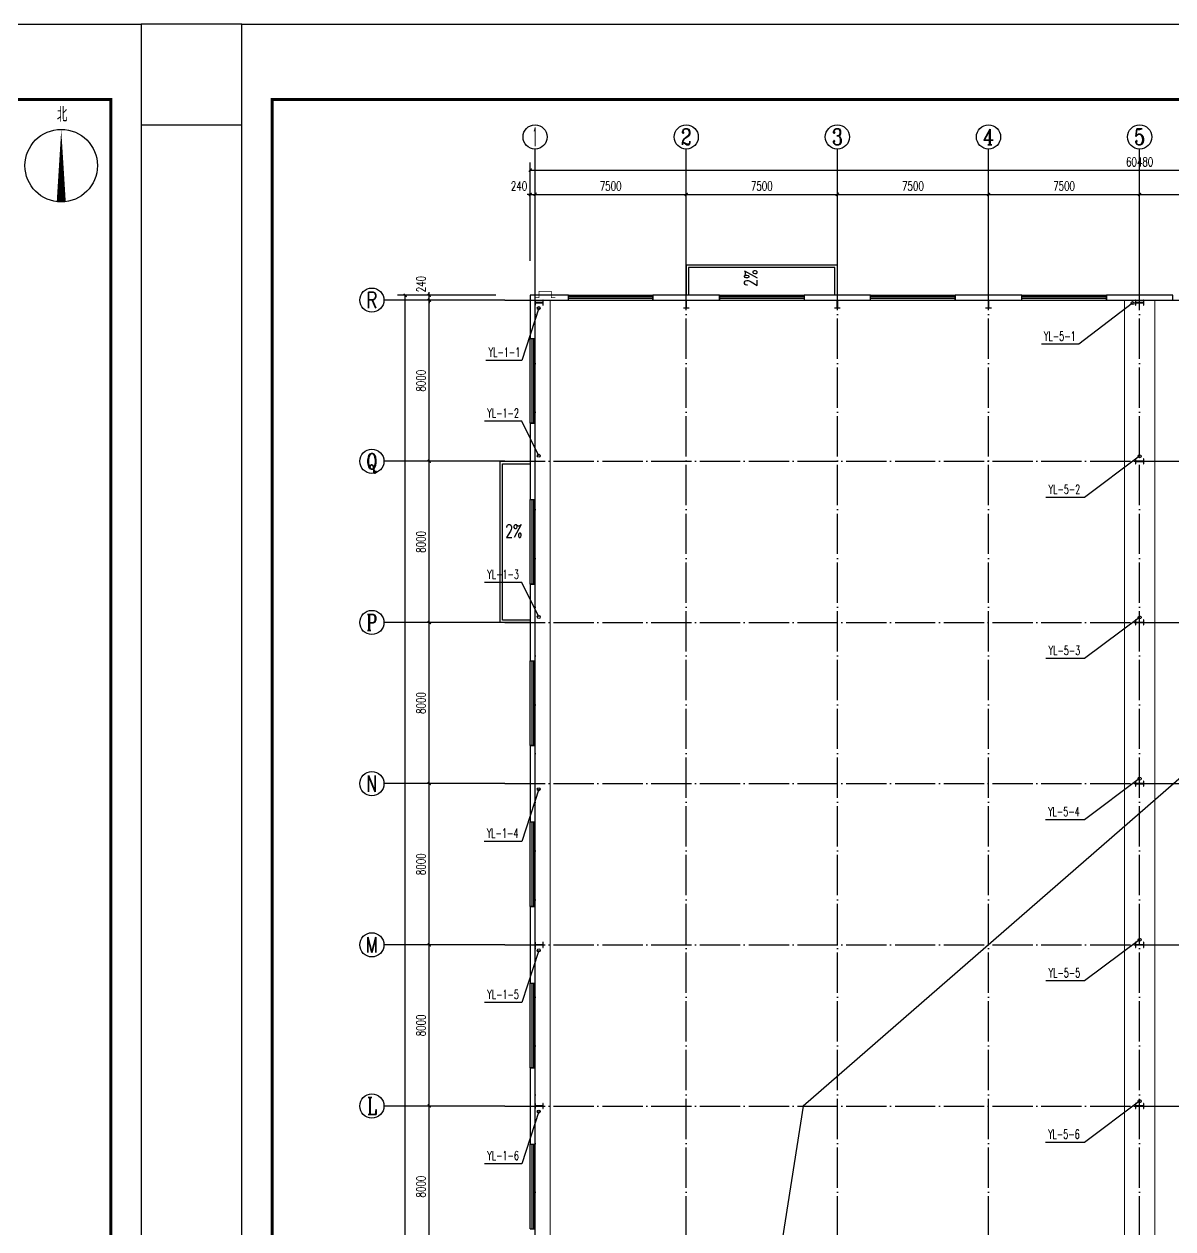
# Model space of a CAD drawing. Extents: x 14033796 to 29392202, y -1365078 to -465345.
# Drawn here: x 14764709 to 14821716, y -632743 to -572943 of the extents above; entities that cross this region are included whole.
import ezdxf
from ezdxf.enums import TextEntityAlignment as Align

# ---------------------------------------------------------------- set-up
doc = ezdxf.new("R2010")
doc.units = 0
doc.header["$LTSCALE"] = 1000
doc.header["$MEASUREMENT"] = 0
doc.linetypes.add('DASH', pattern=[0.35, 0.25, -0.1])
doc.linetypes.add('DOTE', pattern=[2.42, 2, -0.2, 0.02, -0.2])
for name, color, linetype in [('AXIS', 3, 'Continuous'), ('AXIS_TEXT', 7, 'Continuous'), ('COLUMN', 2, 'Continuous'), ('DIM_SYMB', 3, 'Continuous'), ('DIM_雨水', 3, 'Continuous'), ('DOTE', 8, 'DOTE'), ('PUB_TEXT', 7, 'Continuous'), ('TK', 4, 'Continuous'), ('TWT_TEXT', 7, 'Continuous'), ('VPIPE-雨水', 4, 'Continuous'), ('WALL-PARAPET', 6, 'Continuous'), ('WINDOW', 4, 'Continuous')]:
    doc.layers.add(name, color=color, linetype=linetype)
doc.styles.add('_TCH_AXIS', font='COMPLEX', dxfattribs={"bigfont": 'GBCBIG'})
doc.styles.add('_TCH_DIM', font='SIMPLEX', dxfattribs={"bigfont": 'GBCBIG'})
doc.styles.add('_TCH_DIM_T3', font='SIMPLEX', dxfattribs={"width": 0.705882, "bigfont": 'GBCBIG'})
doc.styles.add('_TWT_SERIAL', font='COMPLEX', dxfattribs={"width": 0.8, "height": 3, "bigfont": 'HZTXT'})
doc.styles.add('COMPLEX', font='COMPLEX')
doc.dimstyles.new('_TCH_ARCH&&150', dxfattribs={"dimtxt": 446.25, "dimasz": 150, "dimexe": 375, "dimexo": 450, "dimgap": 189.375, "dimtad": 1, "dimdec": 0, "dimzin": 0, "dimdsep": 46, "dimtxsty": '_TCH_DIM_T3', "dimblk": 'ARCHTICK', "dimcen": 0.09, "dimclrt": 7, "dimazin": 2, "dimtfac": 1, "dimtdec": 0, "dimtix": 1, "dimtmove": 2, "dimatfit": 3, "dimfxl": 0, "dimtolj": 1, "dimtzin": 0, "dimarcsym": 0})

# ---------------------------------------------------------------- blocks, each defined once
blk = doc.blocks.new('A$C797E1D2B')
at = {"layer": 'COLUMN'}
h = blk.add_hatch(color=256, dxfattribs=at)
h.paths.add_polyline_path([(125, 400), (250, 400), (250, 388), (130, 388), (130, 200), (125, 200)])
h.paths.add_polyline_path([(0, 400), (125, 400), (125, 200), (120, 200), (120, 388), (0, 388)])
h.paths.add_polyline_path([(0, 12), (120, 12), (120, 200), (125, 200), (125, 0), (0, 0)])
h.paths.add_polyline_path([(125, 200), (130, 200), (130, 12), (250, 12), (250, 0), (125, 0)])
blk.add_lwpolyline([(250, 0), (250, 12), (130, 12), (130, 388), (250, 388), (250, 400), (0, 400), (0, 388), (120, 388), (120, 12), (0, 12), (0, 0)], close=True, dxfattribs=at)
blk = doc.blocks.new('GeYuanFrame_42705131', base_point=(20.09, 4.53))
at = {"layer": 'TK'}
blk.add_lwpolyline([(20.09, 4.53), (20.09, 598.53), (1071.09, 598.53), (1071.09, 4.53)], close=True, dxfattribs=at)
at = {"layer": 'TK', "const_width": 1}
blk.add_lwpolyline([(45.09, 588.53), (1061.09, 588.53), (1061.09, 14.53), (45.09, 14.53)], close=True, dxfattribs=at)
blk = doc.blocks.new('GeYuanFrame_33522378', base_point=(20.09, 4.53))
at = {"layer": 'TK'}
blk.add_lwpolyline([(20.09, 4.53), (20.09, 598.53), (1071.09, 598.53), (1071.09, 4.53)], close=True, dxfattribs=at)
at = {"layer": 'TK', "const_width": 1}
blk.add_lwpolyline([(45.09, 588.53), (1061.09, 588.53), (1061.09, 14.53), (45.09, 14.53)], close=True, dxfattribs=at)
blk = doc.blocks.new('$TCHSYS$WIN2D')
for p, q in [((-0.5, 0.5), (0.5, 0.5)), ((-0.5, 0.5), (-0.5, -0.5)), ((0.5, 0.5), (0.5, -0.5)), ((0.5, 0.167), (-0.5, 0.167)), ((0.5, -0.167), (-0.5, -0.167)), ((-0.5, -0.5), (0.5, -0.5))]:
    blk.add_line(p, q)
blk = doc.blocks.new('_AXISO')
blk.add_circle((0, 0), 0.5)
at = {"layer": 'AXIS_TEXT', "style": 'COMPLEX', "width": 1.041667}
blk.add_attdef('A', text='', height=0.56, dxfattribs=at).set_placement((-0.25, -0.28), (0.25, -0.28), align=Align.FIT)
blk = doc.blocks.new('_ArchTick')
at = {"color": 0, "linetype": 'ByBlock', "const_width": 0.4}
blk.add_lwpolyline([(-0.5, -0.5), (0.5, 0.5)], dxfattribs=at)
blk = doc.blocks.new('*D132')
at = {"layer": 'AXIS', "color": 0, "lineweight": -2}
for p, q in [((14789826, -584693), (14789826, -579818)), ((14850306, -584693), (14850306, -579818)), ((14789826, -580193), (14850306, -580193))]:
    blk.add_line(p, q, dxfattribs=at)
at = {"layer": 'Defpoints', "color": 0}
for p in [(14850306, -580193), (14789826, -585143), (14850306, -585143)]:
    blk.add_point(p, dxfattribs=at)
at = {"layer": 'AXIS', "color": 0, "lineweight": -2, "xscale": 150, "yscale": 150, "zscale": 150, "rotation": 180}
blk.add_blockref('_ArchTick', (14789826, -580193), dxfattribs=at)
at = {"layer": 'AXIS', "color": 0, "lineweight": -2, "xscale": 150, "yscale": 150, "zscale": 150}
blk.add_blockref('_ArchTick', (14850306, -580193), dxfattribs=at)
at = {"layer": 'AXIS', "color": 7, "insert": (14820066, -579780), "char_height": 446.2, "attachment_point": 5, "style": '_TCH_DIM_T3'}
blk.add_mtext('\\A1;60480', dxfattribs=at)
blk = doc.blocks.new('*D133')
at = {"layer": 'AXIS', "color": 0, "lineweight": -2}
for p, q in [((14789826, -584693), (14789826, -581018)), ((14790066, -584693), (14790066, -581018)), ((14789826, -581393), (14789676, -581393)), ((14789826, -581393), (14790066, -581393)), ((14790066, -581393), (14790216, -581393))]:
    blk.add_line(p, q, dxfattribs=at)
at = {"layer": 'Defpoints', "color": 0}
for p in [(14790066, -581393), (14789826, -585143), (14790066, -585143)]:
    blk.add_point(p, dxfattribs=at)
at = {"layer": 'AXIS', "color": 0, "lineweight": -2, "xscale": 150, "yscale": 150, "zscale": 150}
blk.add_blockref('_ArchTick', (14789826, -581393), dxfattribs=at)
at = {"layer": 'AXIS', "color": 0, "lineweight": -2, "xscale": 150, "yscale": 150, "zscale": 150, "rotation": 180}
blk.add_blockref('_ArchTick', (14790066, -581393), dxfattribs=at)
at = {"layer": 'AXIS', "color": 7, "insert": (14789271, -580980), "char_height": 446.2, "attachment_point": 5, "style": '_TCH_DIM_T3'}
blk.add_mtext('\\A1;240', dxfattribs=at)
blk = doc.blocks.new('*D134')
at = {"layer": 'AXIS', "color": 0, "lineweight": -2}
for p, q in [((14790066, -584693), (14790066, -581018)), ((14797566, -584693), (14797566, -581018)), ((14790066, -581393), (14797566, -581393))]:
    blk.add_line(p, q, dxfattribs=at)
at = {"layer": 'Defpoints', "color": 0}
for p in [(14797566, -581393), (14790066, -585143), (14797566, -585143)]:
    blk.add_point(p, dxfattribs=at)
at = {"layer": 'AXIS', "color": 0, "lineweight": -2, "xscale": 150, "yscale": 150, "zscale": 150, "rotation": 180}
blk.add_blockref('_ArchTick', (14790066, -581393), dxfattribs=at)
at = {"layer": 'AXIS', "color": 0, "lineweight": -2, "xscale": 150, "yscale": 150, "zscale": 150}
blk.add_blockref('_ArchTick', (14797566, -581393), dxfattribs=at)
at = {"layer": 'AXIS', "color": 7, "insert": (14793816, -580980), "char_height": 446.2, "attachment_point": 5, "style": '_TCH_DIM_T3'}
blk.add_mtext('\\A1;7500', dxfattribs=at)
blk = doc.blocks.new('*D135')
at = {"layer": 'AXIS', "color": 0, "lineweight": -2}
for p, q in [((14797566, -584693), (14797566, -581018)), ((14805066, -584693), (14805066, -581018)), ((14797566, -581393), (14805066, -581393))]:
    blk.add_line(p, q, dxfattribs=at)
at = {"layer": 'Defpoints', "color": 0}
for p in [(14805066, -581393), (14797566, -585143), (14805066, -585143)]:
    blk.add_point(p, dxfattribs=at)
at = {"layer": 'AXIS', "color": 0, "lineweight": -2, "xscale": 150, "yscale": 150, "zscale": 150, "rotation": 180}
blk.add_blockref('_ArchTick', (14797566, -581393), dxfattribs=at)
at = {"layer": 'AXIS', "color": 0, "lineweight": -2, "xscale": 150, "yscale": 150, "zscale": 150}
blk.add_blockref('_ArchTick', (14805066, -581393), dxfattribs=at)
at = {"layer": 'AXIS', "color": 7, "insert": (14801316, -580980), "char_height": 446.2, "attachment_point": 5, "style": '_TCH_DIM_T3'}
blk.add_mtext('\\A1;7500', dxfattribs=at)
blk = doc.blocks.new('*D136')
at = {"layer": 'AXIS', "color": 0, "lineweight": -2}
for p, q in [((14805066, -584693), (14805066, -581018)), ((14812566, -584693), (14812566, -581018)), ((14805066, -581393), (14812566, -581393))]:
    blk.add_line(p, q, dxfattribs=at)
at = {"layer": 'Defpoints', "color": 0}
for p in [(14812566, -581393), (14805066, -585143), (14812566, -585143)]:
    blk.add_point(p, dxfattribs=at)
at = {"layer": 'AXIS', "color": 0, "lineweight": -2, "xscale": 150, "yscale": 150, "zscale": 150, "rotation": 180}
blk.add_blockref('_ArchTick', (14805066, -581393), dxfattribs=at)
at = {"layer": 'AXIS', "color": 0, "lineweight": -2, "xscale": 150, "yscale": 150, "zscale": 150}
blk.add_blockref('_ArchTick', (14812566, -581393), dxfattribs=at)
at = {"layer": 'AXIS', "color": 7, "insert": (14808816, -580980), "char_height": 446.2, "attachment_point": 5, "style": '_TCH_DIM_T3'}
blk.add_mtext('\\A1;7500', dxfattribs=at)
blk = doc.blocks.new('*D137')
at = {"layer": 'AXIS', "color": 0, "lineweight": -2}
for p, q in [((14812566, -584693), (14812566, -581018)), ((14820066, -584693), (14820066, -581018)), ((14812566, -581393), (14820066, -581393))]:
    blk.add_line(p, q, dxfattribs=at)
at = {"layer": 'Defpoints', "color": 0}
for p in [(14820066, -581393), (14812566, -585143), (14820066, -585143)]:
    blk.add_point(p, dxfattribs=at)
at = {"layer": 'AXIS', "color": 0, "lineweight": -2, "xscale": 150, "yscale": 150, "zscale": 150, "rotation": 180}
blk.add_blockref('_ArchTick', (14812566, -581393), dxfattribs=at)
at = {"layer": 'AXIS', "color": 0, "lineweight": -2, "xscale": 150, "yscale": 150, "zscale": 150}
blk.add_blockref('_ArchTick', (14820066, -581393), dxfattribs=at)
at = {"layer": 'AXIS', "color": 7, "insert": (14816316, -580980), "char_height": 446.2, "attachment_point": 5, "style": '_TCH_DIM_T3'}
blk.add_mtext('\\A1;7500', dxfattribs=at)
blk = doc.blocks.new('*D138')
at = {"layer": 'AXIS', "color": 0, "lineweight": -2}
for p, q in [((14820066, -584693), (14820066, -581018)), ((14827566, -584693), (14827566, -581018)), ((14820066, -581393), (14827566, -581393))]:
    blk.add_line(p, q, dxfattribs=at)
at = {"layer": 'Defpoints', "color": 0}
for p in [(14827566, -581393), (14820066, -585143), (14827566, -585143)]:
    blk.add_point(p, dxfattribs=at)
at = {"layer": 'AXIS', "color": 0, "lineweight": -2, "xscale": 150, "yscale": 150, "zscale": 150, "rotation": 180}
blk.add_blockref('_ArchTick', (14820066, -581393), dxfattribs=at)
at = {"layer": 'AXIS', "color": 0, "lineweight": -2, "xscale": 150, "yscale": 150, "zscale": 150}
blk.add_blockref('_ArchTick', (14827566, -581393), dxfattribs=at)
at = {"layer": 'AXIS', "color": 7, "insert": (14823816, -580980), "char_height": 446.2, "attachment_point": 5, "style": '_TCH_DIM_T3'}
blk.add_mtext('\\A1;7500', dxfattribs=at)
blk = doc.blocks.new('*D143')
at = {"layer": 'AXIS', "color": 0, "lineweight": -2}
for p, q in [((14788116, -586403), (14783241, -586403)), ((14783616, -706883), (14783616, -586403)), ((14788116, -706883), (14783241, -706883))]:
    blk.add_line(p, q, dxfattribs=at)
at = {"layer": 'Defpoints', "color": 0}
for p in [(14783616, -586403), (14788566, -586403), (14788566, -706883)]:
    blk.add_point(p, dxfattribs=at)
at = {"layer": 'AXIS', "color": 0, "lineweight": -2, "xscale": 150, "yscale": 150, "zscale": 150}
for p, rotation in [((14783616, -586403), 90), ((14783616, -706883), 270)]:
    blk.add_blockref('_ArchTick', p, dxfattribs=dict(at, rotation=rotation))
at = {"layer": 'AXIS', "color": 7, "insert": (14783204, -646643), "char_height": 446.2, "attachment_point": 5, "rotation": 90, "style": '_TCH_DIM_T3'}
blk.add_mtext('\\A1;120480', dxfattribs=at)
blk = doc.blocks.new('*D154')
at = {"layer": 'AXIS', "color": 0, "lineweight": -2}
for p, q in [((14788116, -626643), (14784441, -626643)), ((14784816, -634643), (14784816, -626643)), ((14788116, -634643), (14784441, -634643))]:
    blk.add_line(p, q, dxfattribs=at)
at = {"layer": 'Defpoints', "color": 0}
for p in [(14784816, -626643), (14788566, -626643), (14788566, -634643)]:
    blk.add_point(p, dxfattribs=at)
at = {"layer": 'AXIS', "color": 0, "lineweight": -2, "xscale": 150, "yscale": 150, "zscale": 150}
for p, rotation in [((14784816, -626643), 90), ((14784816, -634643), 270)]:
    blk.add_blockref('_ArchTick', p, dxfattribs=dict(at, rotation=rotation))
at = {"layer": 'AXIS', "color": 7, "insert": (14784404, -630643), "char_height": 446.2, "attachment_point": 5, "rotation": 90, "style": '_TCH_DIM_T3'}
blk.add_mtext('\\A1;8000', dxfattribs=at)
blk = doc.blocks.new('*D155')
at = {"layer": 'AXIS', "color": 0, "lineweight": -2}
for p, q in [((14788116, -618643), (14784441, -618643)), ((14784816, -626643), (14784816, -618643)), ((14788116, -626643), (14784441, -626643))]:
    blk.add_line(p, q, dxfattribs=at)
at = {"layer": 'Defpoints', "color": 0}
for p in [(14784816, -618643), (14788566, -618643), (14788566, -626643)]:
    blk.add_point(p, dxfattribs=at)
at = {"layer": 'AXIS', "color": 0, "lineweight": -2, "xscale": 150, "yscale": 150, "zscale": 150}
for p, rotation in [((14784816, -618643), 90), ((14784816, -626643), 270)]:
    blk.add_blockref('_ArchTick', p, dxfattribs=dict(at, rotation=rotation))
at = {"layer": 'AXIS', "color": 7, "insert": (14784404, -622643), "char_height": 446.2, "attachment_point": 5, "rotation": 90, "style": '_TCH_DIM_T3'}
blk.add_mtext('\\A1;8000', dxfattribs=at)
blk = doc.blocks.new('*D156')
at = {"layer": 'AXIS', "color": 0, "lineweight": -2}
for p, q in [((14788116, -610643), (14784441, -610643)), ((14784816, -618643), (14784816, -610643)), ((14788116, -618643), (14784441, -618643))]:
    blk.add_line(p, q, dxfattribs=at)
at = {"layer": 'Defpoints', "color": 0}
for p in [(14784816, -610643), (14788566, -610643), (14788566, -618643)]:
    blk.add_point(p, dxfattribs=at)
at = {"layer": 'AXIS', "color": 0, "lineweight": -2, "xscale": 150, "yscale": 150, "zscale": 150}
for p, rotation in [((14784816, -610643), 90), ((14784816, -618643), 270)]:
    blk.add_blockref('_ArchTick', p, dxfattribs=dict(at, rotation=rotation))
at = {"layer": 'AXIS', "color": 7, "insert": (14784404, -614643), "char_height": 446.2, "attachment_point": 5, "rotation": 90, "style": '_TCH_DIM_T3'}
blk.add_mtext('\\A1;8000', dxfattribs=at)
blk = doc.blocks.new('*D157')
at = {"layer": 'AXIS', "color": 0, "lineweight": -2}
for p, q in [((14788116, -602643), (14784441, -602643)), ((14784816, -610643), (14784816, -602643)), ((14788116, -610643), (14784441, -610643))]:
    blk.add_line(p, q, dxfattribs=at)
at = {"layer": 'Defpoints', "color": 0}
for p in [(14784816, -602643), (14788566, -602643), (14788566, -610643)]:
    blk.add_point(p, dxfattribs=at)
at = {"layer": 'AXIS', "color": 0, "lineweight": -2, "xscale": 150, "yscale": 150, "zscale": 150}
for p, rotation in [((14784816, -602643), 90), ((14784816, -610643), 270)]:
    blk.add_blockref('_ArchTick', p, dxfattribs=dict(at, rotation=rotation))
at = {"layer": 'AXIS', "color": 7, "insert": (14784404, -606643), "char_height": 446.2, "attachment_point": 5, "rotation": 90, "style": '_TCH_DIM_T3'}
blk.add_mtext('\\A1;8000', dxfattribs=at)
blk = doc.blocks.new('*D158')
at = {"layer": 'AXIS', "color": 0, "lineweight": -2}
for p, q in [((14788116, -594643), (14784441, -594643)), ((14784816, -602643), (14784816, -594643)), ((14788116, -602643), (14784441, -602643))]:
    blk.add_line(p, q, dxfattribs=at)
at = {"layer": 'Defpoints', "color": 0}
for p in [(14784816, -594643), (14788566, -594643), (14788566, -602643)]:
    blk.add_point(p, dxfattribs=at)
at = {"layer": 'AXIS', "color": 0, "lineweight": -2, "xscale": 150, "yscale": 150, "zscale": 150}
for p, rotation in [((14784816, -594643), 90), ((14784816, -602643), 270)]:
    blk.add_blockref('_ArchTick', p, dxfattribs=dict(at, rotation=rotation))
at = {"layer": 'AXIS', "color": 7, "insert": (14784404, -598643), "char_height": 446.2, "attachment_point": 5, "rotation": 90, "style": '_TCH_DIM_T3'}
blk.add_mtext('\\A1;8000', dxfattribs=at)
blk = doc.blocks.new('*D159')
at = {"layer": 'AXIS', "color": 0, "lineweight": -2}
for p, q in [((14788116, -586643), (14784441, -586643)), ((14784816, -594643), (14784816, -586643)), ((14788116, -594643), (14784441, -594643))]:
    blk.add_line(p, q, dxfattribs=at)
at = {"layer": 'Defpoints', "color": 0}
for p in [(14784816, -586643), (14788566, -586643), (14788566, -594643)]:
    blk.add_point(p, dxfattribs=at)
at = {"layer": 'AXIS', "color": 0, "lineweight": -2, "xscale": 150, "yscale": 150, "zscale": 150}
for p, rotation in [((14784816, -586643), 90), ((14784816, -594643), 270)]:
    blk.add_blockref('_ArchTick', p, dxfattribs=dict(at, rotation=rotation))
at = {"layer": 'AXIS', "color": 7, "insert": (14784404, -590643), "char_height": 446.2, "attachment_point": 5, "rotation": 90, "style": '_TCH_DIM_T3'}
blk.add_mtext('\\A1;8000', dxfattribs=at)
blk = doc.blocks.new('*D160')
at = {"layer": 'AXIS', "color": 0, "lineweight": -2}
for p, q in [((14788116, -586403), (14784441, -586403)), ((14784816, -586403), (14784816, -586253)), ((14784816, -586643), (14784816, -586403)), ((14788116, -586643), (14784441, -586643)), ((14784816, -586643), (14784816, -586793))]:
    blk.add_line(p, q, dxfattribs=at)
at = {"layer": 'Defpoints', "color": 0}
for p in [(14784816, -586403), (14788566, -586403), (14788566, -586643)]:
    blk.add_point(p, dxfattribs=at)
at = {"layer": 'AXIS', "color": 0, "lineweight": -2, "xscale": 150, "yscale": 150, "zscale": 150}
for p, rotation in [((14784816, -586403), 270), ((14784816, -586643), 90)]:
    blk.add_blockref('_ArchTick', p, dxfattribs=dict(at, rotation=rotation))
at = {"layer": 'AXIS', "color": 7, "insert": (14784404, -585848), "char_height": 446.2, "attachment_point": 5, "rotation": 90, "style": '_TCH_DIM_T3'}
blk.add_mtext('\\A1;240', dxfattribs=at)

msp = doc.modelspace()

# ---------------------------------------------------------------- linework, layer by layer
at = {"ltscale": 0.5}
msp.add_lwpolyline([(14770516.1, -572942.5), (14770516.1, -577942.5), (14775516.1, -577942.5), (14775516.1, -572942.5)], close=True, dxfattribs=at)
for points in [[(14805066.1, -586402.5), (14805066.1, -584902.5), (14797566.1, -584902.5), (14797566.1, -586402.5)], [(14804946.1, -586402.5), (14804946.1, -585022.5), (14797686.1, -585022.5), (14797686.1, -586402.5)], [(14789826.1, -602642.5), (14788326.1, -602642.5), (14788326.1, -594642.5), (14789826.1, -594642.5)], [(14789826.1, -602522.5), (14788446.1, -602522.5), (14788446.1, -594762.5), (14789826.1, -594762.5)]]:
    msp.add_lwpolyline(points, dxfattribs=at)
at = {"const_width": 30}
msp.add_lwpolyline([(14790066.1, -586522.5), (14790266.1, -586522.5), (14790266.1, -586202.5), (14790866.1, -586202.5), (14790866.1, -586522.5), (14791066.1, -586522.5)], dxfattribs=at)
at = {"color": 8, "linetype": 'DASH', "ltscale": 1.5, "const_width": 50}
for points in [[(14790816.1, -706642.5), (14790816.1, -586642.5)], [(14819316.1, -706642.5), (14819316.1, -586642.5)], [(14820816.1, -706642.5), (14820816.1, -586642.5)]]:
    msp.add_lwpolyline(points, dxfattribs=at)
at = {"color": 8, "ltscale": 0.5}
msp.add_lwpolyline([(14849316.1, -586642.5), (14803366.1, -626642.5), (14790816.1, -706642.5)], dxfattribs=at)
at = {"layer": 'AXIS'}
for p, q in [((14790066.1, -585142.5), (14790066.1, -579142.5)), ((14797566.1, -585142.5), (14797566.1, -579142.5)), ((14805066.1, -585142.5), (14805066.1, -579142.5)), ((14812566.1, -585142.5), (14812566.1, -579142.5)), ((14820066.1, -585142.5), (14820066.1, -579142.5)), ((14788566.1, -586642.5), (14782566.1, -586642.5)), ((14788566.1, -594642.5), (14782566.1, -594642.5)), ((14788566.1, -602642.5), (14782566.1, -602642.5)), ((14788566.1, -610642.5), (14782566.1, -610642.5)), ((14788566.1, -618642.5), (14782566.1, -618642.5)), ((14788566.1, -626642.5), (14782566.1, -626642.5))]:
    msp.add_line(p, q, dxfattribs=at)
at = {"layer": 'DIM_SYMB'}
for points in [[(14766551.9, -581767.8, 450, 0, 0), (14766551.9, -578167.8, 0, 0, 0)], [(14801316.1, -586122.5, 0, 0, 0), (14801316.1, -585472.5, 120, 0, 0), (14801316.1, -585022.5, 0, 0, 0)], [(14789546.1, -598642.5, 0, 0, 0), (14788896.1, -598642.5, 120, 0, 0), (14788446.1, -598642.5, 0, 0, 0)]]:
    msp.add_lwpolyline(points, format="xyseb", dxfattribs=at)
msp.add_circle((14766551.9, -579967.8), 1800, dxfattribs=at)
at = {"layer": 'DIM_雨水'}
for p, q in [((14790249.3, -587042.7), (14789415.3, -589631.9)), ((14819715.7, -586792.5), (14817040.4, -588836.2)), ((14817040.4, -588836.2), (14815187.7, -588836.2)), ((14789415.3, -589631.9), (14787629.6, -589631.9)), ((14789415.3, -592655.9), (14787562.6, -592655.9)), ((14790249.3, -594367.7), (14789415.3, -592655.9)), ((14820066.1, -594392.5, 3000), (14817335.7, -596436.2)), ((14817335.7, -596436.2), (14815415.7, -596436.2)), ((14789415.3, -600655.9), (14787562.6, -600655.9)), ((14790249.3, -602367.7), (14789415.3, -600655.9)), ((14820066.1, -602392.5, 3000), (14817335.7, -604436.2)), ((14817335.7, -604436.2), (14815415.7, -604436.2)), ((14820066.1, -610392.5, 3000), (14817335.7, -612436.2)), ((14790249.3, -610917.7), (14789415.3, -613506.9)), ((14817335.7, -612436.2), (14815388.7, -612436.2)), ((14789415.3, -613506.9), (14787535.7, -613506.9)), ((14790249.3, -618917.7), (14789415.3, -621506.9)), ((14820066.1, -618392.5, 3000), (14817335.7, -620436.2)), ((14817335.7, -620436.2), (14815415.7, -620436.2)), ((14789415.3, -621506.9), (14787562.6, -621506.9)), ((14820066.1, -626402.5, 3000), (14817335.7, -628446.2)), ((14790249.3, -626917.7), (14789415.3, -629506.9)), ((14817335.7, -628446.2), (14815388.7, -628446.2)), ((14789415.3, -629506.9), (14787562.6, -629506.9))]:
    msp.add_line(p, q, dxfattribs=at)
at = {"layer": 'DOTE'}
for p, q in [((14790066.1, -708142.5), (14790066.1, -585142.5)), ((14797566.1, -708142.5), (14797566.1, -585142.5)), ((14805066.1, -708142.5), (14805066.1, -585142.5)), ((14812566.1, -708142.5), (14812566.1, -585142.5)), ((14820066.1, -708142.5), (14820066.1, -585142.5)), ((14788566.1, -586642.5), (14851566.1, -586642.5)), ((14788566.1, -594642.5), (14851566.1, -594642.5)), ((14788566.1, -602642.5), (14851566.1, -602642.5)), ((14788566.1, -610642.5), (14851566.1, -610642.5)), ((14788566.1, -618642.5), (14851566.1, -618642.5)), ((14788566.1, -626642.5), (14851566.1, -626642.5))]:
    msp.add_line(p, q, dxfattribs=at)
at = {"layer": 'VPIPE-雨水', "linetype": 'Continuous'}
for centre in [(14790249.3, -587042.7), (14819715.7, -586792.5), (14790249.3, -594367.7), (14820066.1, -594392.5), (14790249.3, -602367.7), (14820066.1, -602392.5), (14820066.1, -610392.5), (14790249.3, -610917.7), (14820066.1, -618392.5), (14790249.3, -618917.7), (14820066.1, -626402.5), (14790249.3, -626917.7)]:
    msp.add_circle(centre, 75, dxfattribs=at)
at = {"layer": 'WALL-PARAPET'}
for p, q in [((14789826.1, -586402.5), (14789826.1, -588542.5)), ((14791716.1, -586402.5), (14789826.1, -586402.5)), ((14791716.1, -586642.5), (14791716.1, -586402.5)), ((14799216.1, -586402.5), (14795916.1, -586402.5)), ((14795916.1, -586402.5), (14795916.1, -586642.5)), ((14799216.1, -586642.5), (14799216.1, -586402.5)), ((14806716.1, -586402.5), (14803416.1, -586402.5)), ((14803416.1, -586402.5), (14803416.1, -586642.5)), ((14806716.1, -586642.5), (14806716.1, -586402.5)), ((14814216.1, -586402.5), (14810916.1, -586402.5)), ((14810916.1, -586402.5), (14810916.1, -586642.5)), ((14814216.1, -586642.5), (14814216.1, -586402.5)), ((14821716.1, -586402.5), (14818416.1, -586402.5)), ((14818416.1, -586402.5), (14818416.1, -586642.5)), ((14821716.1, -586642.5), (14821716.1, -586402.5)), ((14790066.1, -588542.5), (14790066.1, -586642.5)), ((14790066.1, -586642.5), (14791716.1, -586642.5)), ((14795916.1, -586642.5), (14799216.1, -586642.5)), ((14803416.1, -586642.5), (14806716.1, -586642.5)), ((14810916.1, -586642.5), (14814216.1, -586642.5)), ((14818416.1, -586642.5), (14821716.1, -586642.5)), ((14789826.1, -588542.5), (14790066.1, -588542.5)), ((14789826.1, -592742.5), (14789826.1, -596542.5)), ((14790066.1, -592742.5), (14789826.1, -592742.5)), ((14790066.1, -596542.5), (14790066.1, -592742.5)), ((14789826.1, -596542.5), (14790066.1, -596542.5)), ((14789826.1, -600742.5), (14789826.1, -604542.5)), ((14790066.1, -600742.5), (14789826.1, -600742.5)), ((14790066.1, -604542.5), (14790066.1, -600742.5)), ((14789826.1, -604542.5), (14790066.1, -604542.5)), ((14789826.1, -608742.5), (14789826.1, -612542.5)), ((14790066.1, -608742.5), (14789826.1, -608742.5)), ((14790066.1, -612542.5), (14790066.1, -608742.5)), ((14789826.1, -612542.5), (14790066.1, -612542.5)), ((14789826.1, -616742.5), (14789826.1, -620542.5)), ((14790066.1, -616742.5), (14789826.1, -616742.5)), ((14790066.1, -620542.5), (14790066.1, -616742.5)), ((14789826.1, -620542.5), (14790066.1, -620542.5)), ((14789826.1, -624742.5), (14789826.1, -628542.5)), ((14790066.1, -624742.5), (14789826.1, -624742.5)), ((14790066.1, -628542.5), (14790066.1, -624742.5)), ((14789826.1, -628542.5), (14790066.1, -628542.5))]:
    msp.add_line(p, q, dxfattribs=at)

# ---------------------------------------------------------------- block references
at = {"xscale": 150, "yscale": 150, "zscale": 150, "rotation": 270}
for name, p in [('GeYuanFrame_42705131', (14681416.1, -572942.5)), ('GeYuanFrame_33522378', (14775516.1, -572942.5))]:
    msp.add_blockref(name, p, dxfattribs=at)
at = {"rotation": 270}
for p in [(14790066.1, -586642.5), (14819866.1, -586642.5), (14819866.1, -594517.5), (14819866.1, -602517.5), (14819866.1, -610517.5), (14790066.1, -618517.5), (14819866.1, -618517.5), (14790066.1, -626517.5), (14819866.1, -626517.5)]:
    msp.add_blockref('A$C797E1D2B', p, dxfattribs=at)
at = {"xscale": -1}
for p in [(14797691.1, -587042.5), (14805191.1, -587042.5), (14812691.1, -587042.5)]:
    msp.add_blockref('A$C797E1D2B', p, dxfattribs=at)
at = {"layer": 'AXIS'}
ref = msp.add_blockref('_AXISO', (14790066.1, -578542.5), dxfattribs=dict(at, xscale=1200, yscale=1200, zscale=1200))
ref.add_attrib('A', '1', dxfattribs={"layer": 'AXIS_TEXT', "ltscale": 0.5, "height": 933.9, "style": '_TCH_AXIS', "width": 0.555556}).set_placement((14789955, -579009.5), (14790177.3, -579009.5), align=Align.FIT)
ref = msp.add_blockref('_AXISO', (14797566.1, -578542.5), dxfattribs=dict(at, xscale=1200, yscale=1200, zscale=1200))
ref.add_attrib('A', '2', dxfattribs={"layer": 'AXIS_TEXT', "ltscale": 0.5, "height": 798.8, "style": '_TCH_AXIS'}).set_placement((14797299.9, -578941.9), (14797832.4, -578941.9), align=Align.FIT)
ref = msp.add_blockref('_AXISO', (14805066.1, -578542.5), dxfattribs=dict(at, xscale=1200, yscale=1200, zscale=1200))
ref.add_attrib('A', '3', dxfattribs={"layer": 'AXIS_TEXT', "ltscale": 0.5, "height": 798.8, "style": '_TCH_AXIS'}).set_placement((14804799.9, -578941.9), (14805332.4, -578941.9), align=Align.FIT)
ref = msp.add_blockref('_AXISO', (14812566.1, -578542.5), dxfattribs=dict(at, xscale=1200, yscale=1200, zscale=1200))
ref.add_attrib('A', '4', dxfattribs={"layer": 'AXIS_TEXT', "ltscale": 0.5, "height": 781.2, "style": '_TCH_AXIS', "width": 0.9375}).set_placement((14812287.1, -578933.1), (14812845.1, -578933.1), align=Align.FIT)
ref = msp.add_blockref('_AXISO', (14820066.1, -578542.5), dxfattribs=dict(at, xscale=1200, yscale=1200, zscale=1200))
ref.add_attrib('A', '5', dxfattribs={"layer": 'AXIS_TEXT', "ltscale": 0.5, "height": 798.8, "style": '_TCH_AXIS'}).set_placement((14819799.9, -578941.9), (14820332.4, -578941.9), align=Align.FIT)
ref = msp.add_blockref('_AXISO', (14781966.1, -586642.5), dxfattribs=dict(at, xscale=1200, yscale=1200, zscale=1200))
ref.add_attrib('A', 'R', dxfattribs={"layer": 'AXIS_TEXT', "ltscale": 0.5, "height": 798.8, "style": '_TCH_AXIS', "width": 0.777778}).set_placement((14781699.9, -587041.9), (14782232.4, -587041.9), align=Align.FIT)
ref = msp.add_blockref('_AXISO', (14781966.1, -594642.5), dxfattribs=dict(at, xscale=1200, yscale=1200, zscale=1200))
ref.add_attrib('A', 'Q', dxfattribs={"layer": 'AXIS_TEXT', "ltscale": 0.5, "height": 788.1, "style": '_TCH_AXIS', "width": 0.913043}).set_placement((14781692, -595036.6), (14782240.3, -595036.6), align=Align.FIT)
ref = msp.add_blockref('_AXISO', (14781966.1, -602642.5), dxfattribs=dict(at, xscale=1200, yscale=1200, zscale=1200))
ref.add_attrib('A', 'P', dxfattribs={"layer": 'AXIS_TEXT', "ltscale": 0.5, "height": 798.8, "style": '_TCH_AXIS', "width": 0.823529}).set_placement((14781699.9, -603041.9), (14782232.4, -603041.9), align=Align.FIT)
ref = msp.add_blockref('_AXISO', (14781966.1, -610642.5), dxfattribs=dict(at, xscale=1200, yscale=1200, zscale=1200))
ref.add_attrib('A', 'N', dxfattribs={"layer": 'AXIS_TEXT', "ltscale": 0.5, "height": 798.8, "style": '_TCH_AXIS', "width": 0.736842}).set_placement((14781699.9, -611041.9), (14782232.4, -611041.9), align=Align.FIT)
ref = msp.add_blockref('_AXISO', (14781966.1, -618642.5), dxfattribs=dict(at, xscale=1200, yscale=1200, zscale=1200))
ref.add_attrib('A', 'M', dxfattribs={"layer": 'AXIS_TEXT', "ltscale": 0.5, "height": 763.6, "style": '_TCH_AXIS', "width": 0.761905}).set_placement((14781675.2, -619024.3), (14782257, -619024.3), align=Align.FIT)
ref = msp.add_blockref('_AXISO', (14781966.1, -626642.5), dxfattribs=dict(at, xscale=1200, yscale=1200, zscale=1200))
ref.add_attrib('A', 'L', dxfattribs={"layer": 'AXIS_TEXT', "ltscale": 0.5, "height": 833.5, "style": '_TCH_AXIS', "width": 0.8}).set_placement((14781728, -627059.3), (14782204.3, -627059.3), align=Align.FIT)
at = {"layer": 'WINDOW', "xscale": -4200, "zscale": -4200}
for p, yscale, rotation in [((14793816.1, -586522.5), 240, 180), ((14801316.1, -586522.5), -240, 180), ((14808816.1, -586522.5), 240, 180), ((14816316.1, -586522.5), 240, 180), ((14789946.1, -590642.5), -240, 270), ((14789946.1, -598642.5), -240, 270), ((14789946.1, -606642.5), -240, 270), ((14789946.1, -614642.5), -240, 270), ((14789946.1, -622642.5), -240, 270), ((14789946.1, -630642.5), -240, 270)]:
    msp.add_blockref('$TCHSYS$WIN2D', p, dxfattribs=dict(at, yscale=yscale, rotation=rotation))

# ---------------------------------------------------------------- texts
at = {"layer": 'PUB_TEXT', "style": '_TCH_DIM'}
msp.add_text('北', height=723.4, dxfattribs=at).set_placement((14766336.4, -577792.8))
at = {"layer": 'PUB_TEXT', "style": '_TCH_DIM', "width": 0.705882}
msp.add_text('2%%%', height=637.5, rotation=90, dxfattribs=at).set_placement((14801091.1, -585979.7))
msp.add_text('2%%%', height=637.5, dxfattribs=at).set_placement((14788589, -598417.5))
at = {"layer": 'TWT_TEXT', "style": '_TWT_SERIAL', "width": 0.64}
for s, p in [('YL-5-1', (14815322.7, -588656.2)), ('YL-1-1', (14787764.6, -589451.9)), ('YL-1-2', (14787697.6, -592475.9)), ('YL-5-2', (14815550.7, -596256.2)), ('YL-1-3', (14787697.6, -600475.9)), ('YL-5-3', (14815550.7, -604256.2)), ('YL-5-4', (14815523.7, -612256.2)), ('YL-1-4', (14787670.7, -613326.9)), ('YL-5-5', (14815550.7, -620256.2)), ('YL-1-5', (14787697.6, -621326.9)), ('YL-5-6', (14815523.7, -628266.2)), ('YL-1-6', (14787697.6, -629326.9))]:
    msp.add_text(s, height=450, dxfattribs=at).set_placement(p)

# ---------------------------------------------------------------- dimensions: what is measured, and where the dimension line sits
at = {"layer": 'AXIS'}
for p1, p2, distance, text, picture, middle in [((14789826.1, -585142.5), (14850306.1, -585142.5), 4950, '60480', '*D132', (14820066.1, -579780)), ((14790066.1, -585142.5), (14797566.1, -585142.5), 3750, '7500', '*D134', (14793816.1, -580980)), ((14797566.1, -585142.5), (14805066.1, -585142.5), 3750, '7500', '*D135', (14801316.1, -580980)), ((14805066.1, -585142.5), (14812566.1, -585142.5), 3750, '7500', '*D136', (14808816.1, -580980)), ((14812566.1, -585142.5), (14820066.1, -585142.5), 3750, '7500', '*D137', (14816316.1, -580980)), ((14820066.1, -585142.5), (14827566.1, -585142.5), 3750, '7500', '*D138', (14823816.1, -580980)), ((14788566.1, -706882.5), (14788566.1, -586402.5), 4950, '120480', '*D143', (14783203.6, -646642.5)), ((14788566.1, -594642.5), (14788566.1, -586642.5), 3750, '8000', '*D159', (14784403.6, -590642.5)), ((14788566.1, -602642.5), (14788566.1, -594642.5), 3750, '8000', '*D158', (14784403.6, -598642.5)), ((14788566.1, -610642.5), (14788566.1, -602642.5), 3750, '8000', '*D157', (14784403.6, -606642.5)), ((14788566.1, -618642.5), (14788566.1, -610642.5), 3750, '8000', '*D156', (14784403.6, -614642.5)), ((14788566.1, -626642.5), (14788566.1, -618642.5), 3750, '8000', '*D155', (14784403.6, -622642.5)), ((14788566.1, -634642.5), (14788566.1, -626642.5), 3750, '8000', '*D154', (14784403.6, -630642.5))]:
    dim = msp.add_aligned_dim(p1=p1, p2=p2, distance=distance, text=text, dimstyle='_TCH_ARCH&&150', dxfattribs=at)
    dim.commit()
    dim.dimension.update_dxf_attribs({"geometry": picture, "text_midpoint": middle})
for base, p1, p2, angle, picture, middle in [((14790066.1, -581392.5), (14789826.1, -585142.5), (14790066.1, -585142.5), 0, '*D133', (14789271.1, -580980)), ((14784816.1, -586402.5), (14788566.1, -586642.5), (14788566.1, -586402.5), 90, '*D160', (14784403.6, -585847.5))]:
    dim = msp.add_linear_dim(base=base, p1=p1, p2=p2, angle=angle, text='240', dimstyle='_TCH_ARCH&&150', dxfattribs=at)
    dim.commit()
    dim.dimension.update_dxf_attribs({"geometry": picture, "text_midpoint": middle, "dimtype": 161})

doc.saveas('drawing.dxf')
